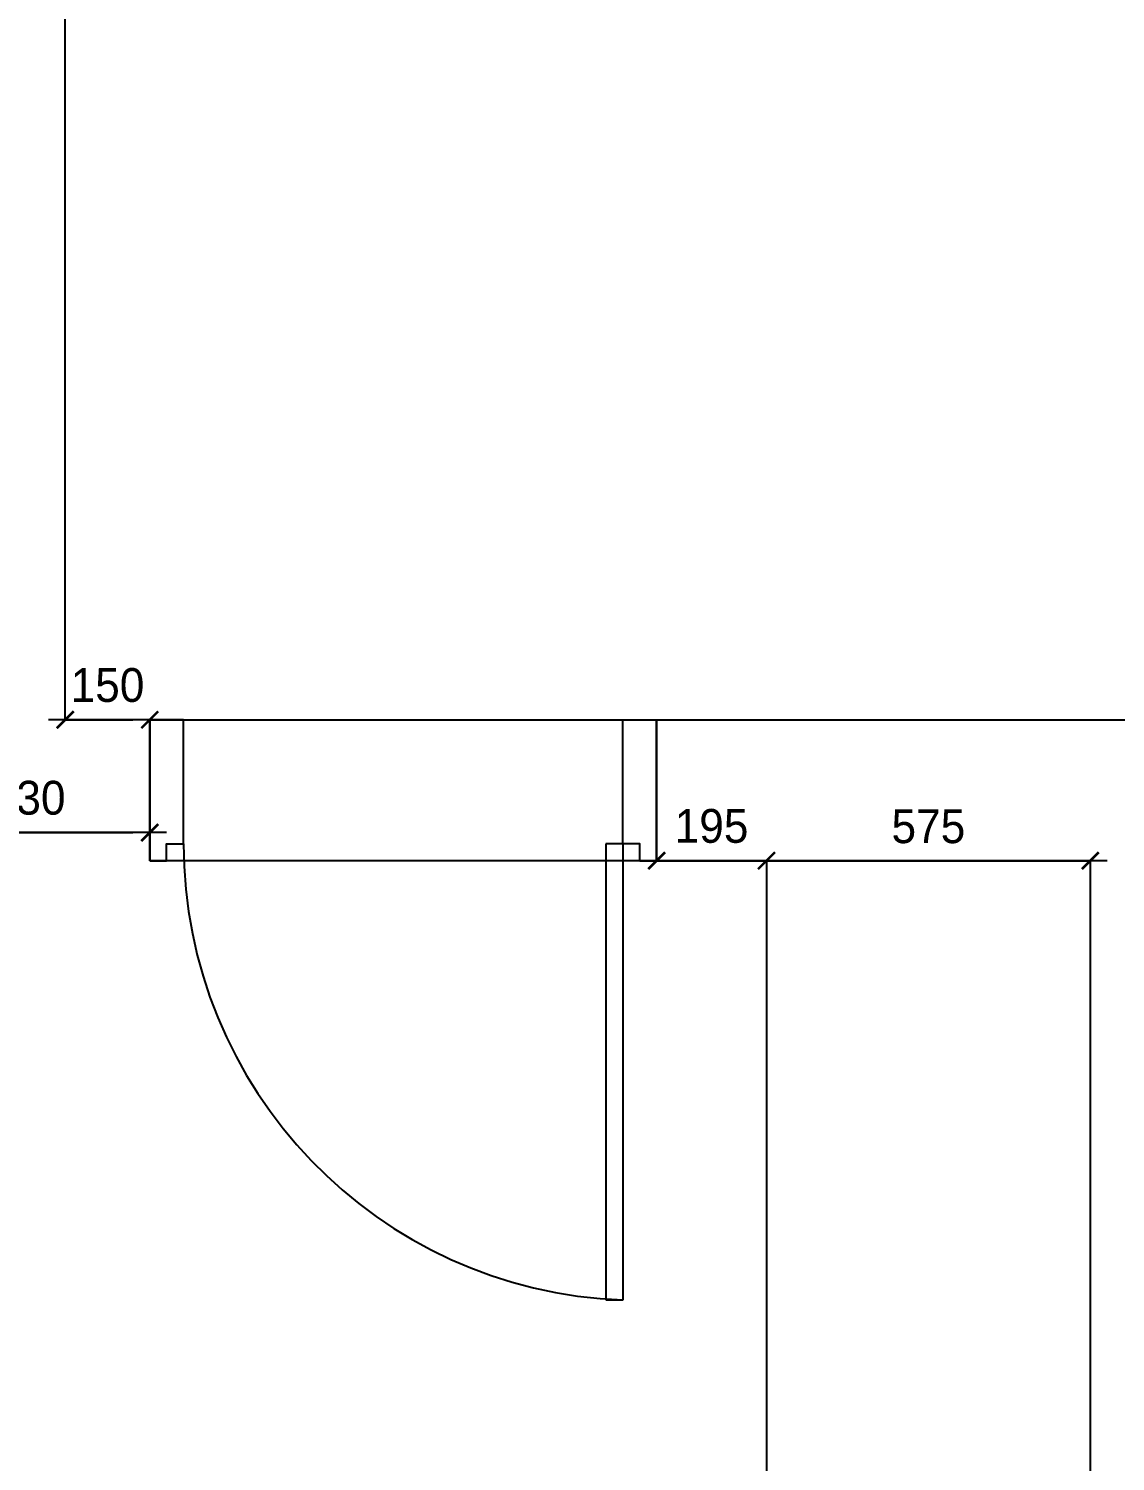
# Model space of a CAD drawing. Header units: millimetres. Extents: x -551172 to 232469, y -3435 to 261611.
# Drawn here: x 121456 to 123386, y 84740 to 87282 of the extents above; entities that cross this region are included whole.
import ezdxf

# ---------------------------------------------------------------- set-up
doc = ezdxf.new("R2010")
doc.units = ezdxf.units.MM
doc.header["$LTSCALE"] = 10
doc.header["$PDMODE"] = 3
doc.layers.get('DEFPOINTS').update_dxf_attribs({"color": 248})
for name, color, linetype in [('06-FUR', 6, 'Continuous'), ('도면층2', 2, 'Continuous'), ('도면층4', 4, 'Continuous'), ('도면층5', 5, 'Continuous')]:
    doc.layers.add(name, color=color, linetype=linetype)
doc.styles.add('HY 울릉도 L', font='')
doc.styles.get('HY 울릉도 L').set_extended_font_data('HY울릉도L')
doc.dimstyles.new('30', dxfattribs={"dimscale": 30, "dimtxt": 2, "dimasz": 1, "dimexe": 1, "dimexo": 1, "dimgap": 1, "dimtad": 1, "dimdec": 0, "dimrnd": 0.05, "dimdsep": 46, "dimlunit": 6, "dimtxsty": 'HY 울릉도 L', "dimblk": 'ARCHTICK', "dimcen": 2.5, "dimdle": 1, "dimclrd": 133, "dimclre": 133, "dimclrt": 30, "dimadec": 0, "dimazin": 0, "dimtfac": 1, "dimtdec": 0, "dimtix": 1, "dimtmove": 2, "dimatfit": 3, "dimldrblk": 'ARCHTICK', "dimfxl": 1, "dimlwd": -1, "dimlwe": -1, "dimarcsym": 0})

# ---------------------------------------------------------------- blocks, each defined once
blk = doc.blocks.new('_ArchTick')
at = {"color": 0, "linetype": 'ByBlock', "const_width": 0.15}
blk.add_lwpolyline([(-0.5, -0.5), (0.5, 0.5)], dxfattribs=at)
blk = doc.blocks.new('*D644')
at = {"layer": '06-FUR', "color": 133, "transparency": 16777216}
for p, q in [((122571.4, 85805.3), (122541.4, 85805.3)), ((122766.4, 85805.3), (122571.4, 85805.3)), ((122766.4, 85805.3), (122796.4, 85805.3))]:
    blk.add_line(p, q, dxfattribs=at)
at = {"layer": 'DEFPOINTS', "color": 0, "transparency": 16777216}
for p in [(122571.4, 85805.3), (122571.4, 85805.3), (122766.4, 85805.3)]:
    blk.add_point(p, dxfattribs=at)
at = {"layer": '06-FUR', "color": 133, "transparency": 16777216, "xscale": 30, "yscale": 30, "zscale": 30}
blk.add_blockref('_ArchTick', (122571.4, 85805.3), dxfattribs=at)
at = {"layer": '06-FUR', "color": 133, "transparency": 16777216, "xscale": 30, "yscale": 30, "zscale": 30, "rotation": 180}
blk.add_blockref('_ArchTick', (122766.4, 85805.3), dxfattribs=at)
at = {"layer": '06-FUR', "color": 30, "transparency": 16777216, "insert": (122668.9, 85866.6), "char_height": 60, "attachment_point": 5, "style": 'HY 울릉도 L'}
blk.add_mtext('195', dxfattribs=at)
blk = doc.blocks.new('*D686')
at = {"layer": '06-FUR', "color": 133, "transparency": 16777216}
for p, q in [((123371.4, 85805.3), (122736.4, 85805.3)), ((122766.4, 85775.3), (122766.4, 85775.3))]:
    blk.add_line(p, q, dxfattribs=at)
at = {"layer": 'DEFPOINTS', "color": 0, "transparency": 16777216}
for p in [(122766.4, 85805.3), (122766.4, 85805.3), (123341.4, 85805.3)]:
    blk.add_point(p, dxfattribs=at)
at = {"layer": '06-FUR', "color": 133, "transparency": 16777216, "xscale": 30, "yscale": 30, "zscale": 30, "rotation": 180}
blk.add_blockref('_ArchTick', (122766.4, 85805.3), dxfattribs=at)
at = {"layer": '06-FUR', "color": 133, "transparency": 16777216, "xscale": 30, "yscale": 30, "zscale": 30}
blk.add_blockref('_ArchTick', (123341.4, 85805.3), dxfattribs=at)
at = {"layer": '06-FUR', "color": 30, "transparency": 16777216, "insert": (123053.9, 85866), "char_height": 60, "attachment_point": 5, "style": 'HY 울릉도 L'}
blk.add_mtext('575', dxfattribs=at)
blk = doc.blocks.new('*D693')
at = {"layer": '06-FUR', "color": 133, "transparency": 16777216}
for p, q in [((121701.4, 85855.3), (121211.4, 85855.3)), ((121241.4, 85825.3), (121241.4, 85825.3)), ((121671.4, 85825.3), (121671.4, 85825.3))]:
    blk.add_line(p, q, dxfattribs=at)
at = {"layer": 'DEFPOINTS', "color": 0, "transparency": 16777216}
for p in [(121241.4, 85855.3), (121241.4, 85855.3), (121671.4, 85855.3)]:
    blk.add_point(p, dxfattribs=at)
at = {"layer": '06-FUR', "color": 133, "transparency": 16777216, "xscale": 30, "yscale": 30, "zscale": 30, "rotation": 180}
blk.add_blockref('_ArchTick', (121241.4, 85855.3), dxfattribs=at)
at = {"layer": '06-FUR', "color": 133, "transparency": 16777216, "xscale": 30, "yscale": 30, "zscale": 30}
blk.add_blockref('_ArchTick', (121671.4, 85855.3), dxfattribs=at)
at = {"layer": '06-FUR', "color": 30, "transparency": 16777216, "insert": (121456.4, 85916.6), "char_height": 60, "attachment_point": 5, "style": 'HY 울릉도 L'}
blk.add_mtext('430', dxfattribs=at)
blk = doc.blocks.new('*D699')
at = {"layer": '06-FUR', "color": 133, "transparency": 16777216}
for p, q in [((121521.4, 86055.3), (121491.4, 86055.3)), ((121671.4, 86055.3), (121521.4, 86055.3)), ((121671.4, 86055.3), (121701.4, 86055.3))]:
    blk.add_line(p, q, dxfattribs=at)
at = {"layer": 'DEFPOINTS', "color": 0, "transparency": 16777216}
for p in [(121521.4, 86055.3), (121521.4, 86055.3), (121671.4, 86055.3)]:
    blk.add_point(p, dxfattribs=at)
at = {"layer": '06-FUR', "color": 133, "transparency": 16777216, "xscale": 30, "yscale": 30, "zscale": 30}
blk.add_blockref('_ArchTick', (121521.4, 86055.3), dxfattribs=at)
at = {"layer": '06-FUR', "color": 133, "transparency": 16777216, "xscale": 30, "yscale": 30, "zscale": 30, "rotation": 180}
blk.add_blockref('_ArchTick', (121671.4, 86055.3), dxfattribs=at)
at = {"layer": '06-FUR', "color": 30, "transparency": 16777216, "insert": (121596.4, 86116.6), "char_height": 60, "attachment_point": 5, "style": 'HY 울릉도 L'}
blk.add_mtext('150', dxfattribs=at)

msp = doc.modelspace()

# ---------------------------------------------------------------- linework, layer by layer
at = {"layer": '06-FUR'}
for p, q in [((123341.4, 85805.3), (122741.4, 85805.3)), ((122766.4, 85805.3), (122766.4, 82285.3))]:
    msp.add_line(p, q, dxfattribs=at)
at = {"layer": '도면층2'}
for p, q in [((121521.4, 86055.3), (121521.4, 87455.3)), ((121521.4, 86055.3), (121641.4, 86055.3)), ((121671.4, 85855.3), (121671.4, 86055.3)), ((122541.4, 86055.3), (123541.4, 86055.3)), ((122571.4, 85805.3), (122571.4, 86055.3)), ((120641.4, 85855.3), (121641.4, 85855.3)), ((122541.4, 85805.3), (123341.4, 85805.3)), ((123341.4, 85805.3), (123341.4, 83445.3))]:
    msp.add_line(p, q, dxfattribs=at)
at = {"layer": '도면층4'}
for p, q in [((121671.4, 86055.3), (122571.4, 86055.3)), ((121671.4, 85805.3), (121671.4, 86055.3)), ((122571.4, 86055.3), (122571.4, 85805.3)), ((122571.4, 85805.3), (122571.4, 86055.3)), ((122481.4, 85835.3), (122481.4, 85025.9)), ((122511.4, 85835.3), (122481.4, 85835.3)), ((122511.4, 85835.3), (122511.4, 85025.3)), ((122571.4, 85805.3), (121671.4, 85805.3)), ((122511.4, 85025.3), (122481.4, 85025.3))]:
    msp.add_line(p, q, dxfattribs=at)
for points in [[(121671.4, 85805.3), (121701.4, 85805.3), (121701.4, 85835.3), (121731.4, 85835.3), (121731.4, 86055.3), (121701.4, 86055.3), (121701.4, 86055.3), (121671.4, 86055.3), (121671.4, 85805.3)], [(122571.4, 85805.3), (122541.4, 85805.3), (122541.4, 85835.3), (122511.4, 85835.3), (122511.4, 86055.3), (122541.4, 86055.3), (122541.4, 86055.3), (122571.4, 86055.3), (122571.4, 85805.3)]]:
    msp.add_lwpolyline(points, dxfattribs=at)
at = {"layer": '도면층5'}
msp.add_arc((122541.4, 85835.3), 810, 180, 267.8774, dxfattribs=at)

# ---------------------------------------------------------------- dimensions: what is measured, and where the dimension line sits
at = {"layer": '06-FUR'}
for base, p1, p2, picture, middle in [((121521.4, 86055.3), (121671.4, 86055.3), (121521.4, 86055.3), '*D699', (121596.4, 86116.6)), ((121241.4, 85855.3), (121671.4, 85855.3), (121241.4, 85855.3), '*D693', (121456.4, 85916.6)), ((122571.4, 85805.3), (122766.4, 85805.3), (122571.4, 85805.3), '*D644', (122668.9, 85866.6)), ((122766.4, 85805.3), (123341.4, 85805.3), (122766.4, 85805.3), '*D686', (123053.9, 85866))]:
    dim = msp.add_linear_dim(base=base, p1=p1, p2=p2, dimstyle='30', override={"dimfxl": 1.25}, dxfattribs=at)
    dim.commit()
    dim.dimension.update_dxf_attribs({"geometry": picture, "text_midpoint": middle})

doc.saveas('drawing.dxf')
